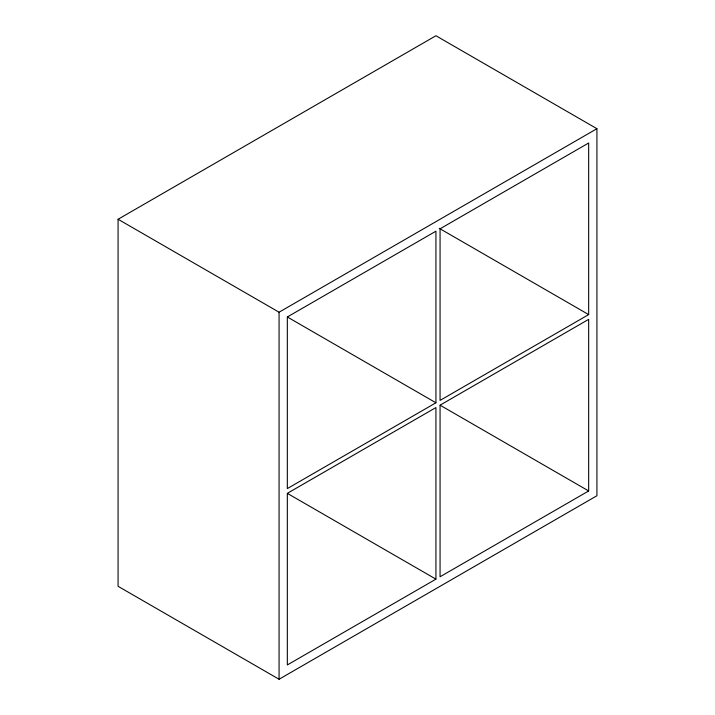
<?xml version="1.0" encoding="UTF-8"?>
<svg xmlns="http://www.w3.org/2000/svg" width="715" height="715" viewBox="0 0 715 715"><rect width="100%" height="100%" fill="white"/><g stroke="black" fill="none" stroke-linecap="round" stroke-linejoin="round"><path stroke-width="1.07" d="M118.073 219.264L435.935 35.75L596.927 128.7L596.927 495.736L279.065 679.25L118.073 586.3L118.073 219.264L279.065 312.214L596.927 128.7M435.935 402.786L287.323 488.586L287.323 316.977L435.935 231.186L435.935 402.786L287.475 317.067M588.668 314.6L440.065 400.4L440.065 228.8L588.668 143L588.668 314.6L439.242 228.326M435.935 579.15L287.323 664.95L287.323 493.35L435.935 407.55L435.935 579.15L287.475 493.439M588.668 490.964L440.065 576.764L440.065 405.164L588.668 319.364L588.668 490.964L440.208 405.253M279.065 312.214L279.065 679.25"/></g></svg>
